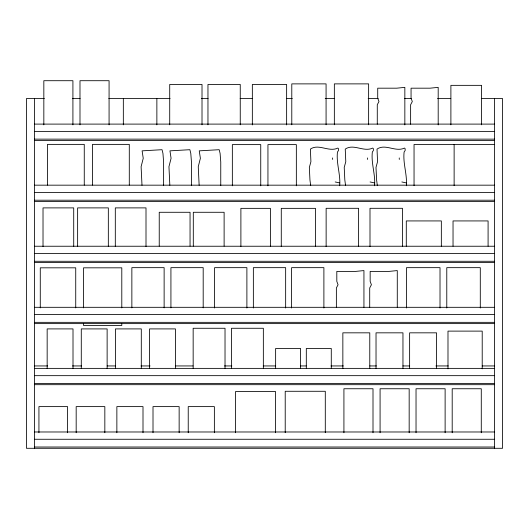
<?xml version="1.0" encoding="UTF-8"?>
<svg xmlns="http://www.w3.org/2000/svg" width="529" height="529" viewBox="0 0 529 529"><rect width="100%" height="100%" fill="white"/><g stroke="black" fill="none" stroke-linecap="round" stroke-linejoin="round"><path stroke-width="0.79" d="M44.376 98.539L26.45 98.539L26.45 448.288L502.55 448.288L502.55 98.539L481.317 98.539M72.46 98.539L80.11 98.539M108.802 98.539L170.093 98.539M201.463 98.539L208.069 98.539M240.133 98.539L252.65 98.539M286.387 98.539L292.279 98.539M325.209 98.539L334.381 98.539M368.158 98.539L378.136 98.539M404.506 98.539L411.152 98.539M437.543 98.539L450.781 98.539M34.464 124.103L494.536 124.103M34.464 131.39L494.536 131.39M34.464 139.14L494.536 139.14M34.464 140.41L494.536 140.41M494.198 144.43L414.048 144.477L414.048 185.633M34.464 185.17L494.536 185.17M34.464 192.457L494.536 192.457M34.464 200.207L494.536 200.207M34.464 201.476L494.536 201.476M34.464 246.236L494.536 246.236M34.464 253.523L494.536 253.523M34.464 261.28L494.536 261.28M34.464 262.549L494.536 262.549M34.464 307.309L494.536 307.309M34.464 314.596L494.536 314.596M34.464 322.346L494.536 322.346M34.464 323.616L494.536 323.616M34.464 365.942L47.683 365.942M72.46 365.942L81.545 365.942M107.149 365.942L115.408 365.942M141.018 365.942L150.104 365.942M175.707 365.942L193.052 365.942M224.441 365.942L231.874 365.942M263.263 365.942L275.649 365.942M300.432 365.942L306.212 365.942M330.989 365.942L343.381 365.942M369.811 365.942L376.423 365.942M402.853 365.942L409.459 365.942M435.889 365.942L448.281 365.942M482.144 365.942L494.536 365.942M34.464 368.376L494.536 368.376M34.464 375.663L494.536 375.663M34.464 383.413L494.536 383.413M34.464 384.682L494.536 384.682M34.464 431.981L494.536 431.981M34.464 439.268L494.536 439.268M34.464 447.018L494.536 447.018M401.855 181.963L406.345 182.922M370.082 181.963L374.578 182.922M335.201 181.963L339.697 182.922M377.356 185.672L376.595 179.946L376 167.428L377.554 161.682L377.025 149.099C385.376 143.319 395.474 152.458 404.54 148.054L405.148 148.742L405.148 150.527L404.11 152.035C402.794 163.368 407.337 174.352 406.345 185.758M345.582 185.672L344.822 179.946L344.227 167.428L345.781 161.682L345.252 149.099C353.603 143.319 363.701 152.458 372.766 148.054L373.375 148.742L373.375 150.527L372.337 152.035C371.021 163.368 375.564 174.352 374.578 185.758M310.702 185.672L309.948 179.946L309.346 167.428L310.907 161.682L310.378 149.099C318.723 143.319 328.82 152.458 337.892 148.054L338.5 148.742L338.5 150.527L337.456 152.035C336.146 163.368 340.683 174.352 339.697 185.758M199.142 185.282L198.256 166.688L200.379 158.316L199.254 150.844L219.191 149.7L220.09 153.37L220.758 161.973L220.758 185.686M169.835 185.282L168.949 166.688L171.072 158.316L169.954 150.844L189.885 149.7L190.784 153.37L191.452 161.973L191.452 185.686M141.997 185.282L141.111 166.688L143.233 158.316L142.109 150.844L162.046 149.7L162.945 153.37L163.613 161.973L163.613 185.686M399.243 157.94L399.296 159.434M367.47 157.94L367.523 159.434M332.596 157.94L332.648 159.434M494.536 98.539L494.536 448.288M488.088 246.19L488.088 220.93L453.036 220.93L453.036 246.19M482.21 368.839L482.21 331.114L447.99 331.114L447.99 368.839M481.588 124.824L481.588 85.348L450.893 85.348L450.893 124.824M481.278 432.755L481.278 388.749L452.196 388.749L452.196 432.755M480.292 308.004L480.292 267.661L446.78 267.661L446.78 308.004M454.127 144.43L454.127 185.633M445.12 432.755L445.12 388.749L416.032 388.749L416.032 432.755M441.345 246.19L441.345 220.93L406.292 220.93L406.292 246.19M440.016 308.004L440.016 267.661L406.503 267.661L406.503 308.004M438.191 124.91L438.191 87.364L430.077 88.184L411.059 88.184L411.059 98.143L412.309 101.548L410.623 104.749L410.623 124.236M436.557 368.647L436.557 332.834L409.625 332.834L409.625 368.647M409.168 432.755L409.168 388.749L380.08 388.749L380.08 432.755M404.844 124.91L404.844 87.364L396.737 88.184L377.719 88.184L377.719 98.143L378.969 101.548L377.276 104.749L377.276 124.236M402.959 368.647L402.959 332.834L376.026 332.834L376.026 368.647M402.47 246.64L402.47 208.307L369.996 208.307L369.996 246.64M397.279 307.316L397.279 270.57L389.172 271.39L370.155 271.39L370.155 281.349L371.404 284.754L369.711 287.955L369.711 307.442M373.005 432.755L373.005 388.749L343.923 388.749L343.923 432.755M369.778 368.647L369.778 332.834L342.852 332.834L342.852 368.647M368.627 124.778L368.627 83.88L334.348 83.88L334.348 124.778M363.939 307.316L363.939 270.57L355.825 271.39L336.808 271.39L336.808 281.349L338.057 284.754L336.371 287.955L336.371 307.442M358.609 246.64L358.609 208.307L326.135 208.307L326.135 246.64M331.28 368.25L331.28 348.492L306.311 348.492L306.311 368.25M326.076 124.778L326.076 83.88L291.79 83.88L291.79 124.778M325.295 432.682L325.295 391.281L285.217 391.281L285.217 432.682M323.893 308.004L323.893 267.661L291.605 267.661L291.605 308.004M315.489 246.56L315.489 208.353L281.276 208.353L281.276 246.56M300.604 368.25L300.604 348.492L275.629 348.492L275.629 368.25M296.346 185.805L296.346 144.615L267.945 144.615L267.945 185.805M286.632 124.943L286.632 84.455L252.346 84.455L252.346 124.943M285.653 308.004L285.653 267.661L253.358 267.661L253.358 308.004M275.589 432.729L275.589 391.572L235.511 391.572L235.511 432.729M270.392 246.56L270.392 208.353L240.893 208.353L240.893 246.56M263.349 368.31L263.349 328.271L231.484 328.271L231.484 368.31M260.744 185.805L260.744 144.615L232.35 144.615L232.35 185.805M246.891 308.004L246.891 267.661L214.595 267.661L214.595 308.004M240.252 124.804L240.252 84.455L207.963 84.455L207.963 124.804M225.023 368.31L225.023 328.271L193.158 328.271L193.158 368.31M224.117 246.104L224.117 212.281L193.303 212.281L193.303 246.104M214.371 432.735L214.371 406.616L188.231 406.616L188.231 432.735M203.189 307.871L203.189 267.661L170.927 267.661L170.927 307.871M202.012 124.804L202.012 84.455L169.716 84.455L169.716 124.804M190.05 246.104L190.05 212.281L159.236 212.281L159.236 246.104M179.146 432.735L179.146 406.616L153.007 406.616L153.007 432.735M175.416 368.488L175.416 328.906L149.568 328.906L149.568 368.488M164.129 307.871L164.129 267.661L131.86 267.661L131.86 307.871M156.868 98.738L156.868 124.857M146.004 246.554L146.004 207.89L115.309 207.89L115.309 246.554M143.002 432.735L143.002 406.616L116.863 406.616L116.863 432.735M141.296 368.488L141.296 328.906L115.448 328.906L115.448 368.488M129.294 185.124L129.294 144.377L92.482 144.377L92.482 185.124M123.336 98.738L123.336 124.857M121.796 307.885L121.796 267.826L83.522 267.826L83.522 307.885M121.796 323.834L121.796 325.467L83.522 325.467L83.522 323.834M109.073 124.87L109.073 80.712L79.991 80.712L79.991 124.87M108.333 246.554L108.333 207.89L77.631 207.89L77.631 246.554M107.129 368.488L107.129 328.906L81.281 328.906L81.281 368.488M104.835 432.735L104.835 406.616L76.176 406.616L76.176 432.735M84.263 185.124L84.263 144.377L47.451 144.377L47.451 185.124M75.733 307.891L75.733 267.826L40.277 267.826L40.277 307.891M73.716 246.554L73.716 207.89L43.021 207.89L43.021 246.554M73.009 368.488L73.009 328.906L47.16 328.906L47.16 368.488M72.916 124.87L72.916 80.712L43.834 80.712L43.834 124.87M67.593 432.735L67.593 406.616L38.934 406.616L38.934 432.735M34.464 98.539L34.464 448.288"/></g></svg>
